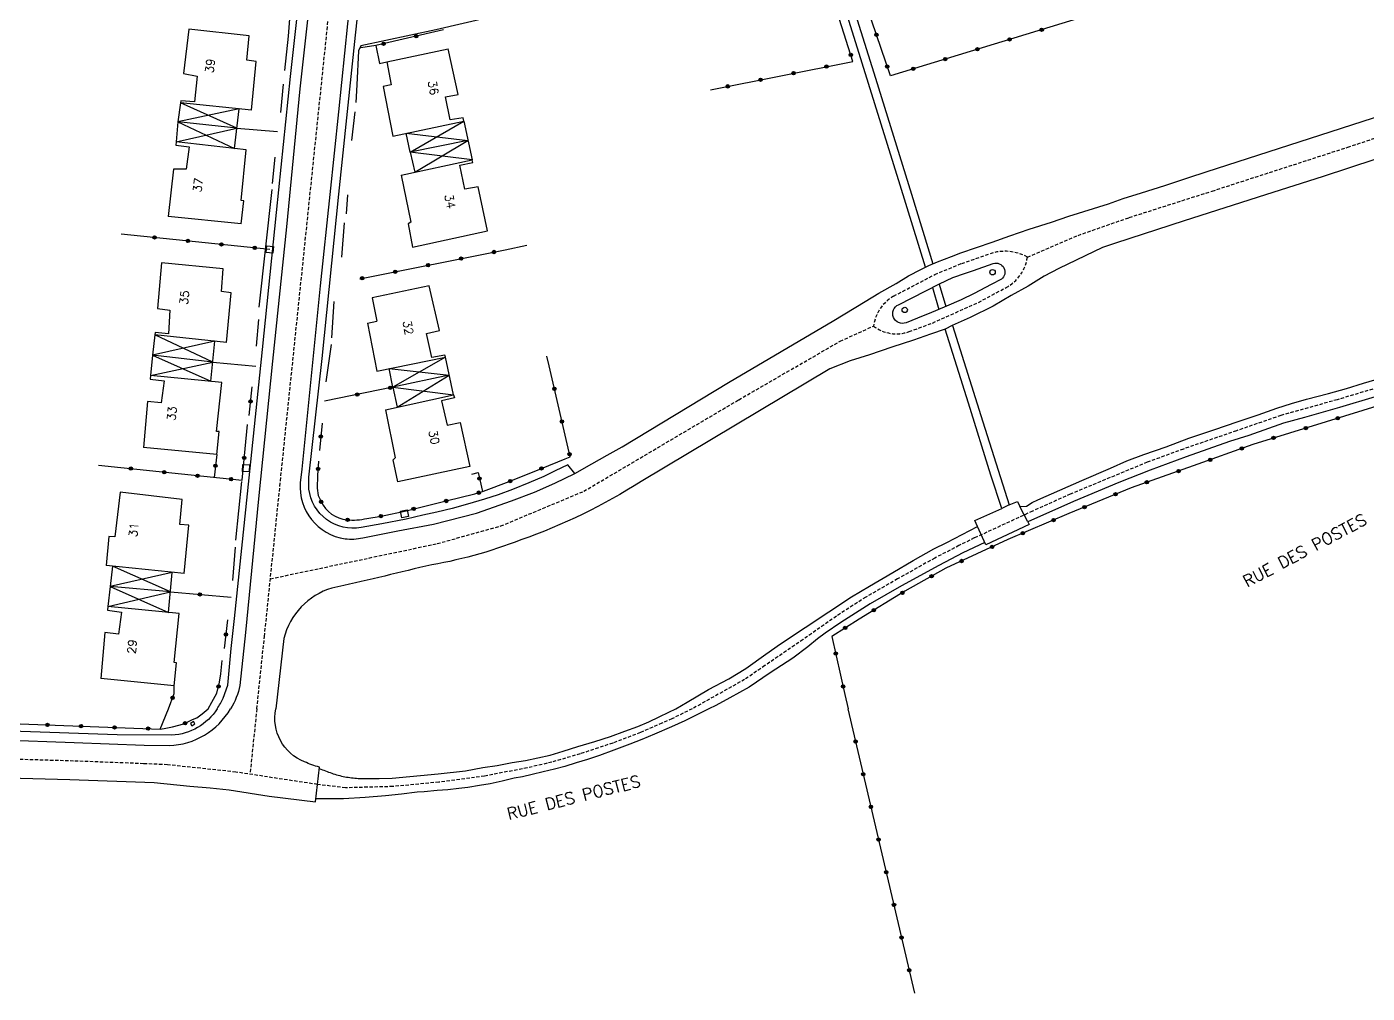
# Model space of a CAD drawing. Header units: millimetres. Extents: x 110000 to 111002, y 124000 to 125000.
# Drawn here: x 110131.5 to 110331.1, y 124457.6 to 124601.6 of the extents above; entities that cross this region are included whole.
import ezdxf
from ezdxf.enums import TextEntityAlignment as Align

# ---------------------------------------------------------------- set-up
doc = ezdxf.new("R2010")
doc.units = ezdxf.units.MM
doc.linetypes.add('DASHED', pattern=[0.75, 0.5, -0.25])
doc.layers.get('0').update_dxf_attribs({"linetype": 'CONTINUOUS'})
for name, color, linetype in [('W0001', 6, 'DASHED'), ('W0008', 7, 'CONTINUOUS'), ('W0100', 7, 'CONTINUOUS'), ('W0112', 1, 'DASHED'), ('W0310', 3, 'CONTINUOUS'), ('W0322', 7, 'CONTINUOUS'), ('W0989', 7, 'CONTINUOUS'), ('W0991', 7, 'CONTINUOUS')]:
    doc.layers.add(name, color=color, linetype=linetype)
doc.styles.get("Standard").update_dxf_attribs({"font": 'romans.shx', "width": 0.85})

# ---------------------------------------------------------------- blocks, each defined once
blk = doc.blocks.new('t322o')
at = {"color": 0, "linetype": 'Continuous'}
for radius in [0.25, 0.15]:
    blk.add_circle((0, 0), radius, dxfattribs=at)
blk = doc.blocks.new('t112o')
at = {"color": 0, "linetype": 'Continuous'}
for p, q in [((-0.5, 0.5), (0.5, 0.5)), ((-0.5, -0.5), (-0.5, 0.5)), ((0.5, 0.5), (0.5, -0.5)), ((0.5, -0.5), (-0.5, -0.5))]:
    blk.add_line(p, q, dxfattribs=at)

msp = doc.modelspace()

# ---------------------------------------------------------------- linework, layer by layer
at = {"layer": 'W0001'}
for points in [[(110165.79, 124500), (110166.93, 124510.76), (110169.31, 124533.98), (110179.26, 124630.19)], [(110334.86, 124548.48), (110326.68, 124546.05), (110318.29, 124543.7), (110311.67, 124541.42), (110303.77, 124538.7), (110298.4, 124536.73), (110286.94, 124531.99), (110281.3, 124529.44), (110272.64, 124525.45), (110270.36, 124524.33), (110266.75, 124522.46), (110261.22, 124519.35), (110256.48, 124516.64), (110252.11, 124513.81), (110247.13, 124510.32), (110241.46, 124506.43), (110238.44, 124504.37), (110230.62, 124500)], [(110230.62, 124500), (110227.6, 124498.52), (110226.12, 124497.84), (110222.91, 124496.45), (110218.8, 124494.9), (110213.93, 124493.29), (110209.74, 124492.06), (110206.07, 124491.21), (110199.72, 124489.98), (110192.89, 124489.08), (110186.05, 124488.42), (110178.99, 124488.23), (110174.82, 124488.73), (110162.65, 124490.58)], [(110165.79, 124500), (110164.77, 124490.26)], [(110162.65, 124490.58), (110152.47, 124491.67), (110148.91, 124491.83), (110138.49, 124492.22), (110116.52, 124492.88), (110084.77, 124493.84), (110062.05, 124494.31), (110051.54, 124494.6), (110038.36, 124494.66), (110000, 124493.62)]]:
    msp.add_lwpolyline(points, dxfattribs=at)
for points in [[(110167.81, 124519.37), (110192.66, 124524.61), (110202.12, 124527.24), (110214.48, 124532.4), (110237.55, 124546.03), (110252.68, 124554.77), (110257.63, 124557.02, -0.233392), (110260.63, 124561.47), (110266.76, 124564.71), (110270.76, 124566.34), (110274.94, 124567.78, -0.211853), (110280.55, 124567.29), (110288.09, 124570.52), (110295.71, 124573.19), (110308.06, 124577.13), (110328.25, 124583.66), (110362.48, 124595.16)], [(110257.63, 124557.02, 0.25652), (110262.94, 124556.19), (110266.41, 124557.47), (110273.26, 124560.55), (110277.36, 124562.74, 0.238398), (110280.55, 124567.29, -1.922979)]]:
    msp.add_lwpolyline(points, format="xyb", dxfattribs=at)
at = {"layer": 'W0008'}
for points in [[(110126.95, 124636.62), (110135.2, 124635.14), (110145.14, 124633.45), (110159.12, 124630.73), (110163.53, 124629.92), (110165.53, 124629.45, -0.085595), (110170.55, 124626.59, -0.166218), (110174.49, 124619.58, -0.083389), (110174.49, 124612.92), (110172.19, 124592.35), (110170.19, 124571.82), (110168.14, 124551.81), (110166.04, 124531.28), (110164.09, 124511.37), (110163.27, 124503.49, -0.092083), (110161.88, 124500)], [(110265.39, 124565.8), (110261.61, 124578.03), (110255.96, 124596.2), (110250.53, 124613.57), (110248.11, 124621.51), (110235.31, 124626.93), (110220.7, 124633.02, 0.149034), (110213.13, 124633.04, 0.360268)], [(110159.87, 124500, 0.060629), (110160.76, 124501.6), (110161.48, 124503.54), (110161.99, 124508.97), (110162.45, 124513.47), (110164.66, 124534.4), (110166.65, 124553.55), (110168.7, 124573.92), (110170.8, 124594.19), (110173.13, 124615.19, 0.096162), (110172.75, 124620.19, 0.13646), (110169.37, 124625.56, 0.124945), (110163.99, 124628.17), (110152.05, 124630.48), (110141.6, 124632.47)], [(110213.13, 124535.04), (110212.12, 124536.33), (110210.23, 124535.45), (110208.53, 124534.63), (110206.32, 124533.68), (110203.87, 124532.68), (110201.72, 124531.86), (110199.71, 124531.23), (110197.19, 124530.47), (110194.86, 124529.84), (110192.59, 124529.28), (110190.51, 124528.84), (110188.05, 124528.27), (110184.4, 124527.58), (110181.31, 124527.01, -0.433485), (110173.56, 124532.74), (110173.56, 124534.5), (110175.51, 124552.19), (110178.03, 124576.69), (110180.49, 124600.36), (110182.44, 124618.11, -0.150026), (110184.48, 124622.35, -0.123982), (110187.14, 124624.31), (110193.24, 124626.41)], [(110180.95, 124617.63), (110180.9, 124616.8), (110180.65, 124614.71), (110179.28, 124602.05), (110177.95, 124588.91), (110176.68, 124576.6), (110175.22, 124563.03), (110173.82, 124549.1), (110172.49, 124535.68), (110172.26, 124533.68, 0.395184), (110178.93, 124525.33, 0.086078), (110181.57, 124525.49), (110186.81, 124526.51)], [(110336.22, 124583.11), (110324.57, 124579.31), (110315.99, 124576.55), (110303.89, 124572.67), (110293.67, 124569.39), (110291.72, 124568.72), (110285.23, 124565.58), (110283.06, 124564.46), (110280.68, 124562.97), (110278.14, 124561.56), (110275.45, 124559.99), (110272.02, 124558.27), (110269.33, 124557.08), (110268.28, 124556.56), (110266.12, 124555.81), (110263.58, 124554.92), (110260.37, 124553.87), (110257.01, 124552.75), (110254.17, 124551.86), (110251.11, 124550.66), (110223.04, 124533.88, -0.056621), (110205.12, 124525.15, -0.050408), (110190.94, 124521.27, -0.007792), (110176.98, 124517.99, 0.263212), (110169.81, 124510.46), (110168.61, 124500)], [(110261.36, 124560.2), (110267.46, 124563.29), (110269.45, 124564.24), (110271.32, 124564.9), (110272.53, 124565.32), (110275.44, 124566.32, -0.855716), (110276.67, 124563.98), (110275.15, 124563.22), (110272.6, 124561.87), (110270.68, 124560.93), (110268.5, 124559.98), (110265.93, 124558.87), (110265, 124558.52), (110262.47, 124557.52, -0.979518), (110261.36, 124560.2, 0.010581)], [(110000, 124496.34), (110016.99, 124496.77), (110038.39, 124497.39), (110051.61, 124497.39), (110062.12, 124497.08), (110084.83, 124496.69), (110105.53, 124495.99), (110127.7, 124495.37), (110138.59, 124494.98), (110149.02, 124494.59), (110152.75, 124494.52, 0.256292), (110161.88, 124500)], [(110000, 124490.9), (110016.99, 124491.41), (110036.75, 124491.95), (110051.92, 124491.8), (110073.24, 124491.25), (110093, 124490.79), (110101.56, 124490.55), (110121.4, 124489.93), (110137.97, 124489.46), (110150.49, 124489), (110155.8, 124488.47), (110158.82, 124488.24), (110161.69, 124487.92), (110167.65, 124486.97), (110174.53, 124486.13), (110175.12, 124491.33, -0.059016), (110172.9, 124492.11, -0.364954), (110168.61, 124500)], [(110159.87, 124500, -0.241632), (110153.14, 124496.07), (110144.97, 124496.15), (110113.38, 124497.24), (110113.3, 124495.77)], [(110175.1, 124491.11, 0.009431), (110176.94, 124490.41, 0.028014), (110178.88, 124489.87, 0.018404), (110180.87, 124489.64), (110184, 124489.64), (110185.94, 124489.67), (110192.82, 124490.32), (110196.87, 124490.78), (110199.45, 124491.24), (110201.6, 124491.58), (110203.81, 124491.98), (110205.81, 124492.31), (110207.62, 124492.68), (110209.47, 124493.11), (110211.43, 124493.69), (110213.61, 124494.37), (110216.13, 124495.11), (110218.44, 124495.87), (110220.59, 124496.67), (110222.52, 124497.38), (110224.15, 124498.08), (110225.72, 124498.79), (110227.16, 124499.5), (110228.18, 124500)]]:
    msp.add_lwpolyline(points, format="xyb", dxfattribs=at)
for points in [[(110252.78, 124610.44), (110257.95, 124593.95), (110263.29, 124576.67), (110266.48, 124566.3)], [(110186.81, 124526.51), (110192.08, 124527.52), (110198.52, 124529.14), (110203.73, 124530.98), (110207.16, 124532.28), (110210.15, 124533.61), (110213.13, 124535.04), (110215.67, 124536.5), (110217.99, 124537.77), (110220.18, 124539.04), (110236.03, 124548.59), (110251.71, 124557.85), (110256.41, 124560.68), (110258.44, 124561.91), (110260.98, 124563.37), (110262.86, 124564.48), (110264.67, 124565.44), (110265.87, 124566.04), (110267.14, 124566.58), (110269.24, 124567.4), (110270.64, 124567.94), (110275.3, 124569.53), (110277.94, 124570.48), (110280.83, 124571.43), (110284.13, 124572.51), (110286.7, 124573.4), (110292.61, 124575.21), (110294.8, 124576.03), (110297.53, 124576.86), (110300.99, 124577.94), (110304.58, 124579.14), (110307.15, 124579.97), (110327.32, 124586.5), (110336.71, 124589.52)], [(110267.4, 124563.26), (110268.42, 124559.95)], [(110266.39, 124562.75), (110267.36, 124559.49)], [(110269.41, 124557.11), (110273.91, 124542.77), (110277.83, 124530.37), (110276.72, 124529.85)], [(110228.18, 124500), (110229.9, 124500.99), (110233.06, 124502.86), (110236.07, 124504.48), (110238.64, 124506.02), (110241.58, 124508.15), (110243.78, 124509.69), (110247.46, 124512.11), (110250.98, 124514.46), (110254.36, 124516.66), (110257.01, 124518.28), (110260.53, 124520.33), (110263.54, 124522.09), (110266.63, 124523.85), (110268.53, 124524.78), (110273.13, 124527.15), (110272.72, 124528.06), (110276.72, 124529.85), (110275.12, 124534.79), (110271.77, 124545.54), (110268.32, 124556.58)], [(110277.83, 124530.37), (110279.08, 124530.9), (110279.42, 124530.12), (110280.4, 124530.19), (110281.28, 124530.73), (110282.1, 124531.14), (110288.63, 124534.01), (110292.93, 124535.87), (110295.36, 124536.95), (110297.9, 124537.87), (110301.22, 124539.05), (110304.6, 124540.3), (110308.29, 124541.55), (110311.94, 124542.8), (110314.89, 124543.79), (110317.7, 124544.8), (110319.9, 124545.48), (110322.13, 124546.12), (110325.38, 124546.96), (110328.09, 124547.71), (110330.59, 124548.52), (110334.82, 124549.74)], [(110332.32, 124546.46), (110327, 124544.87), (110321.83, 124543.38), (110318.71, 124542.53), (110313.5, 124540.74), (110310.63, 124539.8), (110304.2, 124537.56), (110298.81, 124535.57), (110294.18, 124533.71), (110291.1, 124532.42), (110287.41, 124530.9), (110280.61, 124527.86), (110279.42, 124530.12)], [(110280.61, 124527.86), (110280.79, 124527.47), (110274.38, 124524.45), (110273.13, 124527.15)], [(110274.23, 124524.78), (110270.93, 124523.23), (110267.38, 124521.37), (110261.82, 124518.32), (110257.12, 124515.65), (110252.76, 124512.85), (110250.45, 124511.29), (110249.3, 124510.44), (110247.85, 124509.23), (110245.61, 124507.57), (110242.23, 124505.34), (110239.12, 124503.24), (110236.21, 124501.62), (110234.14, 124500.5), (110233.1, 124500)], [(110233.1, 124500), (110231.34, 124499.1), (110229.53, 124498.21), (110227.53, 124497.32), (110225.01, 124496.24), (110223.11, 124495.44), (110221.35, 124494.74), (110218.96, 124493.85), (110216.81, 124493.05), (110215.03, 124492.44), (110213.34, 124491.94), (110211.65, 124491.42), (110210.11, 124491.02), (110208.42, 124490.59), (110206.79, 124490.23), (110205.35, 124489.89), (110204.12, 124489.67), (110202.31, 124489.21), (110200.56, 124488.84), (110198.93, 124488.57), (110197.24, 124488.29), (110195.86, 124488.11), (110194.23, 124487.92), (110192.66, 124487.83), (110190.73, 124487.65), (110189.65, 124487.56), (110187.35, 124487.28), (110184.95, 124487.06), (110181.91, 124486.79), (110178.69, 124486.57), (110175.65, 124486.6), (110174.58, 124486.58)]]:
    msp.add_lwpolyline(points, dxfattribs=at)
at = {"layer": 'W0100'}
for points in [[(110164.3, 124596.65), (110164.63, 124600.26), (110155.66, 124601.25), (110154.89, 124594.63), (110156.91, 124594.25), (110156.51, 124590.42)], [(110184.61, 124592.7), (110186.03, 124585.33), (110196.63, 124587.56), (110196.51, 124588.03), (110194.59, 124587.72), (110193.88, 124591.17), (110195.8, 124591.52), (110194.27, 124598.31)], [(110185.15, 124596.37), (110194.27, 124598.31)], [(110165.67, 124596.44), (110164.3, 124596.65)], [(110165.01, 124589.17), (110165.67, 124596.44)], [(110185.15, 124596.37), (110185.78, 124592.96)], [(110185.78, 124592.96), (110184.61, 124592.7)], [(110162.45, 124583.47), (110163.14, 124589.36), (110154.01, 124587.43), (110153.76, 124584.44), (110162.81, 124586.51), (110154.01, 124587.43), (110162.45, 124583.47)], [(110162.81, 124586.51), (110154.45, 124590.26), (110154.01, 124587.43)], [(110154.5, 124590.55), (110154.45, 124590.26)], [(110165.01, 124589.17), (110154.45, 124590.26)], [(110156.51, 124590.42), (110154.5, 124590.55)], [(110196.63, 124587.56), (110197.84, 124581.8), (110188.62, 124582.93), (110188.02, 124585.75), (110197.24, 124584.66), (110188.62, 124582.93)], [(110188.62, 124582.93), (110196.63, 124587.56)], [(110163.47, 124575.73), (110164.23, 124583.27), (110153.76, 124584.44), (110153.74, 124583.96), (110155.71, 124583.7), (110155.27, 124580.41), (110153.36, 124580.41), (110152.58, 124573.35)], [(110188.62, 124582.93), (110189.33, 124579.93), (110197.24, 124584.66)], [(110187.3, 124579.48), (110197.84, 124581.8)], [(110188.31, 124572.23), (110188.97, 124568.77), (110200.12, 124571.2), (110198.75, 124577.76), (110196.78, 124577.4), (110196.04, 124580.97), (110197.96, 124581.4), (110197.84, 124581.8)], [(110187.3, 124579.48), (110188.71, 124572.5)], [(110163.84, 124575.69), (110163.47, 124575.73)], [(110163.48, 124572.27), (110163.84, 124575.69)], [(110163.48, 124572.27), (110152.58, 124573.35)], [(110188.71, 124572.5), (110188.31, 124572.23)], [(110160.53, 124562.16), (110160.77, 124565.54), (110151.61, 124566.45), (110150.98, 124559.63), (110152.84, 124559.37), (110152.63, 124555.88)], [(110193.88, 124552.38), (110193.81, 124552.69), (110191.87, 124552.33), (110191.05, 124555.91), (110192.98, 124556.34), (110191.45, 124563.01), (110182.97, 124561.2), (110183.68, 124557.73)], [(110161.98, 124561.98), (110160.53, 124562.16)], [(110161.29, 124554.58), (110161.98, 124561.98)], [(110182.26, 124557.45), (110183.68, 124557.73)], [(110182.26, 124557.45), (110183.68, 124550.32)], [(110159.24, 124551.65), (110150.62, 124555.7), (110150.28, 124552.68)], [(110150.67, 124556.05), (110150.62, 124555.7)], [(110161.29, 124554.58), (110150.62, 124555.7)], [(110152.63, 124555.88), (110150.67, 124556.05)], [(110158.96, 124548.79), (110159.54, 124554.75), (110150.28, 124552.68), (110149.96, 124549.67), (110159.24, 124551.65), (110150.28, 124552.68), (110158.96, 124548.79)], [(110183.68, 124550.32), (110193.88, 124552.38)], [(110195.1, 124546.77), (110193.88, 124552.38), (110186.07, 124547.9), (110186.7, 124544.94), (110194.46, 124549.71), (110186.07, 124547.9), (110185.48, 124550.68), (110194.46, 124549.71)], [(110159.8, 124541.33), (110160.57, 124548.63), (110149.96, 124549.67), (110149.9, 124549.12), (110151.98, 124548.85), (110151.54, 124545.57), (110149.52, 124545.79), (110148.92, 124538.95)], [(110186.07, 124547.9), (110195.1, 124546.77)], [(110184.94, 124544.55), (110195.1, 124546.77)], [(110195.1, 124546.77), (110195.21, 124546.33), (110193.29, 124545.9), (110194.12, 124542.25), (110196.08, 124542.65), (110197.49, 124536.1), (110186.81, 124533.82), (110186.11, 124537.08)], [(110184.94, 124544.55), (110186.41, 124537.37)], [(110160.17, 124541.29), (110159.8, 124541.33)], [(110159.82, 124537.87), (110160.17, 124541.29)], [(110159.82, 124537.87), (110148.92, 124538.95)], [(110186.41, 124537.37), (110186.11, 124537.08)], [(110154.33, 124527.48), (110154.67, 124531.2), (110145.42, 124532.29), (110144.66, 124525.62), (110143.73, 124525.67), (110143.34, 124521.35)], [(110155.66, 124527.35), (110154.33, 124527.48)], [(110154.95, 124520.14), (110155.66, 124527.35)], [(110154.95, 124520.14), (110143.34, 124521.35)], [(110152.92, 124517.43), (110144.28, 124521.26), (110143.94, 124518.24)], [(110152.62, 124514.35), (110153.2, 124520.31), (110143.94, 124518.24), (110143.62, 124515.23), (110152.92, 124517.43), (110143.94, 124518.24), (110152.62, 124514.35)], [(110153.46, 124506.89), (110154.23, 124514.19), (110143.62, 124515.23), (110143.56, 124514.68), (110145.64, 124514.41), (110145.2, 124511.13), (110143.18, 124511.35), (110142.58, 124504.51)], [(110153.83, 124506.85), (110153.46, 124506.89)], [(110153.47, 124503.43), (110153.83, 124506.85)], [(110153.47, 124503.43), (110142.58, 124504.51)], [(110156.13, 124497.49), (110156.58, 124497.74), (110156.37, 124498.09), (110155.94, 124497.83), (110156.13, 124497.49)]]:
    msp.add_lwpolyline(points, dxfattribs=at)
for centre, radius in [((110275.36, 124565.04), 0.404), ((110262.28, 124559.42), 0.402)]:
    msp.add_circle(centre, radius, dxfattribs=at)
at = {"layer": 'W0310'}
for points in [[(110169.94, 124595.07), (110170.49, 124600.21), (110170.82, 124604.09)], [(110204.68, 124603.96), (110192.47, 124601.17), (110181.28, 124598.78), (110180.92, 124598.04), (110180.69, 124592.94), (110180.53, 124590.31)], [(110183.52, 124598.82), (110181.28, 124598.47)], [(110169.39, 124588.83), (110169.78, 124593.04)], [(110180.41, 124588.94), (110179.9, 124584.66)], [(110162.81, 124586.51), (110168.85, 124585.99)], [(110168.13, 124578.28), (110168.52, 124582.16)], [(110166.16, 124559.85), (110168.08, 124577.35)], [(110179.28, 124576.58), (110179.12, 124573.75)], [(110178.8, 124572.38), (110178.41, 124567.28)], [(110177.27, 124560.69), (110176.92, 124555.28)], [(110165.73, 124554), (110166.11, 124557.99)], [(110176.84, 124554.26), (110176.06, 124548.73)], [(110159.24, 124551.65), (110165.62, 124551.02)], [(110162.66, 124525.13), (110163.54, 124533.88)], [(110162.22, 124519.11), (110162.61, 124524.09)]]:
    msp.add_lwpolyline(points, dxfattribs=at)
at = {"layer": 'W0322'}
for points in [[(110283.52, 124627.31), (110285.62, 124625.15), (110289.64, 124612.26), (110292.19, 124604.06), (110260.14, 124594.31), (110254.61, 124610.62), (110251.22, 124620.99), (110259.19, 124623.37)], [(110233.37, 124592.22), (110254.55, 124596.45), (110248.87, 124614.31), (110246.77, 124615.14)], [(110193.6, 124601.13), (110183.52, 124598.82), (110184.06, 124596.15), (110185.15, 124596.37)], [(110167.75, 124568.44), (110145.59, 124570.73)], [(110181.12, 124564.07), (110202.79, 124568.38), (110206.01, 124569.05)], [(110355.99, 124515.39), (110345.46, 124549.07), (110338.67, 124546.96), (110314.1, 124539.39), (110305.25, 124536.18), (110296.02, 124532.93), (110286.7, 124529.09), (110277.62, 124525.2), (110268.39, 124520.93), (110262.31, 124517.51), (110255.5, 124513.38), (110251.42, 124510.79), (110253.37, 124502.12), (110253.85, 124500)], [(110164.63, 124543.72), (110165.12, 124547.99)], [(110186.07, 124547.9), (110175.86, 124545.82)], [(110142.19, 124536.28), (110163.59, 124534.04), (110164.41, 124542.35)], [(110175.51, 124542.53), (110175.11, 124538.49)], [(110159.82, 124537.87), (110159.43, 124534.48)], [(110197.81, 124534.96), (110198.75, 124535.19), (110199.4, 124532.37)], [(110152.92, 124517.43), (110161.95, 124516.65)], [(110160.96, 124509), (110161.46, 124513.26)], [(110158.56, 124500), (110159.1, 124501.01), (110159.82, 124502.32), (110160.25, 124503.97), (110160.42, 124505.22), (110160.64, 124507.19)], [(110152.65, 124500), (110153.47, 124502.27), (110153.47, 124503.43)], [(110129.39, 124500), (110129.28, 124497.8), (110151.39, 124496.99), (110152.65, 124500)], [(110151.39, 124496.99), (110152.01, 124497.05), (110153.21, 124497.3), (110154.9, 124497.74), (110156.22, 124498.43), (110156.85, 124498.68), (110157.67, 124499.25), (110158.23, 124499.75), (110158.56, 124500)], [(110263.77, 124457.64), (110253.85, 124500)]]:
    msp.add_lwpolyline(points, dxfattribs=at)
msp.add_lwpolyline([(110175, 124536.88), (110174.84, 124534.76), (110174.8, 124532.88), (110174.92, 124531.78), (110175.35, 124530.88, 0.261368), (110179.2, 124528.17, 0.083903), (110182.18, 124528.37), (110184.3, 124528.72), (110188.03, 124529.51), (110194, 124530.96), (110198.24, 124532.02), (110199.53, 124532.41), (110203.38, 124533.86), (110208.17, 124535.82), (110211.7, 124537.23), (110212.45, 124537.55), (110209.31, 124551.08), (110208.96, 124552.53)], format="xyb", dxfattribs=at)

# ---------------------------------------------------------------- block references
at = {"layer": 'W0112'}
for p, rotation in [((110167.75, 124568.44), 174.5354054057082), ((110164.19, 124535.85), 177.3391925635275), ((110187.78, 124529.04), 101.6882137862061)]:
    msp.add_blockref('t112o', p, dxfattribs=dict(at, rotation=rotation))
at = {"layer": 'W0322'}
for p, rotation in [((110282.67, 124601.16), 196.9093353908662), ((110184.66, 124599.08), 192.9191314097926), ((110189.53, 124600.2), 192.9191314097926), ((110258.07, 124600.42), 108.7066141262123), ((110277.89, 124599.71), 196.9093353908662), ((110254.25, 124597.41), 107.6501547303659), ((110268.32, 124596.8), 196.9093353908662), ((110273.1, 124598.25), 196.9093353908662), ((110245.73, 124594.69), 11.30081240064761), ((110250.63, 124595.67), 11.30081240064761), ((110259.67, 124595.68), 108.7066141262123), ((110263.54, 124595.35), 196.9093353908662), ((110235.92, 124592.73), 11.30081240064761), ((110240.82, 124593.71), 11.30081240064761), ((110150.56, 124570.22), 174.0842459877105), ((110155.53, 124569.7), 174.0842459877105), ((110160.51, 124569.19), 174.0842459877105), ((110165.48, 124568.67), 174.0842459877105), ((110196.21, 124567.07), 11.26091720439621), ((110201.11, 124568.05), 11.26091720439621), ((110186.4, 124565.12), 11.26091720439621), ((110191.3, 124566.09), 11.26091720439621), ((110181.5, 124564.14), 11.26091720439621), ((110180.76, 124546.82), 191.5123858110647), ((110185.66, 124547.82), 191.5123858110647), ((110210.1, 124547.67), 103.065684473512), ((110164.87, 124545.8), 83.41263980461605), ((110211.23, 124542.8), 103.065684473512), ((110326.77, 124543.29), 197.1157560027831), ((110322, 124541.82), 197.1157560027831), ((110175.31, 124540.56), 264.4501182294708), ((110312.47, 124538.8), 199.9571266728336), ((110317.22, 124540.35), 197.1157560027831), ((110163.92, 124537.38), 84.35941961391902), ((110212.36, 124537.92), 103.065684473512), ((110307.77, 124537.09), 199.9571266728336), ((110147.03, 124535.78), 354.0187968458995), ((110152.01, 124535.25), 354.0187968458995), ((110156.98, 124534.73), 354.0187968458995), ((110159.63, 124536.22), 263.4576959879655), ((110174.91, 124535.74), 265.7600967313751), ((110208.17, 124535.82), 21.78505342693133), ((110303.06, 124535.41), 199.36492467811), ((110161.95, 124534.21), 354.0187968458995), ((110198.95, 124534.3), 283.0670969129849), ((110203.54, 124533.93), 22.26894775879997), ((110298.34, 124533.75), 199.36492467811), ((110175.36, 124530.85), 295.9918039632072), ((110194.01, 124530.96), 14.02508919693443), ((110198.85, 124532.2), 16.8452862125843), ((110293.67, 124531.96), 202.4207313589529), ((110184.27, 124528.72), 9.454638984028868), ((110189.15, 124529.78), 13.67002151039897), ((110289.05, 124530.06), 202.4207313589529), ((110179.32, 124528.16), 354.9297152831767), ((110284.44, 124528.12), 203.1814163252231), ((110279.85, 124526.15), 203.1814163252231), ((110275.28, 124524.12), 204.7935789768703), ((110270.74, 124522.02), 204.7935789768703), ((110266.29, 124519.75), 209.441166370779), ((110157.32, 124517.05), 355.0873830447991), ((110261.94, 124517.28), 211.1714595454536), ((110257.66, 124514.69), 211.1714595454536), ((110161.2, 124511.07), 83.41265600856187), ((110253.41, 124512.06), 212.4497123141077), ((110252, 124508.22), 282.6686522299342), ((110160.09, 124503.34), 75.05677037783278), ((110253.09, 124503.34), 282.6686522299342), ((110153.24, 124501.64), 70.11643238897489), ((110134.61, 124497.61), 357.88667544537), ((110139.61, 124497.42), 357.88667544537), ((110144.61, 124497.24), 357.88667544537), ((110149.6, 124497.05), 357.88667544537), ((110155.11, 124497.85), 27.62649344073949), ((110254.96, 124495.13), 103.2161321941879), ((110256.11, 124490.26), 103.2161321941879), ((110257.25, 124485.4), 103.2161321941879), ((110258.39, 124480.53), 103.2161321941879), ((110259.53, 124475.66), 103.2161321941879), ((110260.68, 124470.79), 103.2161321941879), ((110261.82, 124465.93), 103.2161321941879), ((110262.96, 124461.06), 103.2161321941879)]:
    msp.add_blockref('t322o', p, dxfattribs=dict(at, rotation=rotation))

# ---------------------------------------------------------------- texts
at = {"layer": 'W0989'}
for rotation, p in [(27.9291, (110321.86, 124523.62)), (14.1847, (110212.97, 124486.8))]:
    msp.add_text('RUE DES POSTES', height=1.75, rotation=rotation, dxfattribs=at).set_placement(p, align=Align.MIDDLE)
at = {"layer": 'W0991'}
for s, rotation, p in [('39', 83.5531, (110158.83, 124595.78)), ('36', 280.4684, (110192.07, 124592.51)), ('37', 82.7409, (110157.02, 124578.01)), ('34', 281.4848, (110194.57, 124575.58)), ('35', 84.0577, (110155, 124561.27)), ('32', 281.2379, (110188.34, 124556.77)), ('33', 83.9861, (110153.14, 124543.99)), ('30', 281.5603, (110192.19, 124540.45)), ('31', 84.3778, (110147.45, 124526.66)), ('29', 84.089, (110147.2, 124509.27))]:
    msp.add_text(s, height=1.25, rotation=rotation, dxfattribs=at).set_placement(p, align=Align.MIDDLE)

doc.saveas('drawing.dxf')
